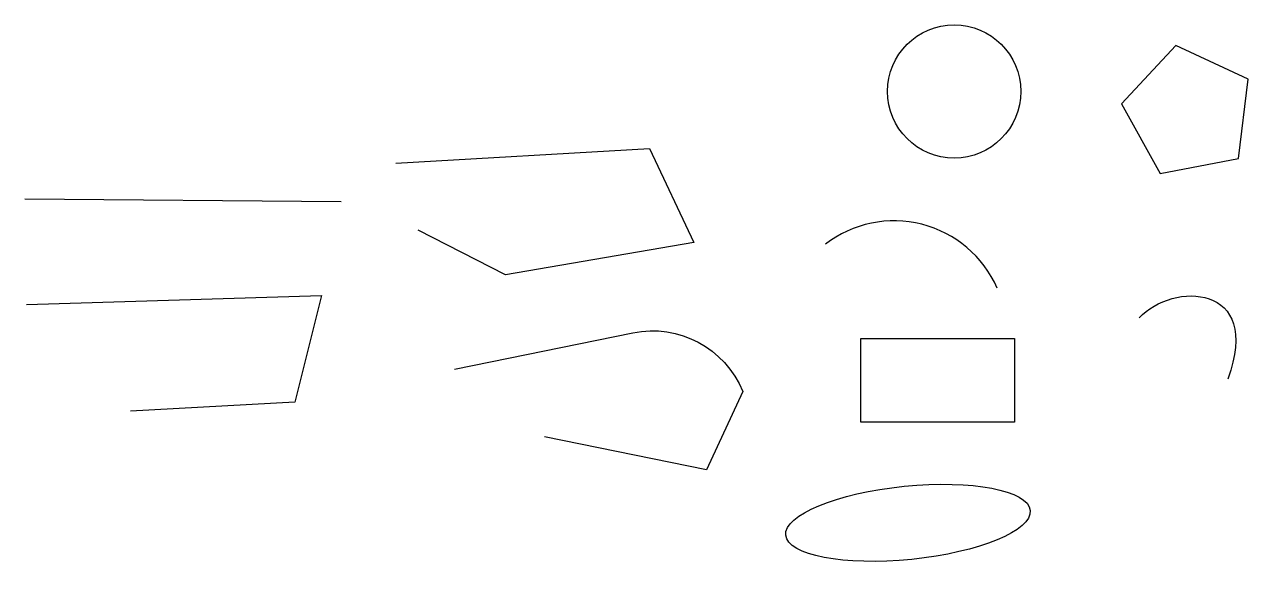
# Model space of a CAD drawing. Header units: millimetres. Extents: x 1241 to 4751, y 1606 to 3139.
import ezdxf

# ---------------------------------------------------------------- set-up
doc = ezdxf.new("R2010")
doc.units = ezdxf.units.MM
for name, color, linetype in [('图层1', 1, 'Continuous'), ('图层2', 2, 'Continuous'), ('图层3', 3, 'Continuous')]:
    doc.layers.add(name, color=color, linetype=linetype)

msp = doc.modelspace()

# ---------------------------------------------------------------- linework, layer by layer
msp.add_line((1240.7, 2646.2), (2137.7, 2639.2))
msp.add_lwpolyline([(1245.4, 2346.6), (2081.5, 2372.4), (2006.5, 2070.4), (1540.5, 2044.7)])
at = {"layer": '图层1'}
msp.add_lwpolyline([(2292.2, 2746.9), (3011.2, 2789), (3137.6, 2522.2), (2603.7, 2430.9), (2355.5, 2557.3)], dxfattribs=at)
msp.add_lwpolyline([(2458.5, 2164.1), (2964.3, 2267, -0.35994), (3275.8, 2100.9), (3172.8, 1878.5), (2713.8, 1972.1)], format="xyb", dxfattribs=at)
at = {"layer": '图层2'}
msp.add_lwpolyline([(3610.7, 2250.7), (4046.3, 2250.7), (4046.3, 2014.2), (3610.7, 2014.2)], close=True, dxfattribs=at)
msp.add_circle((3875.3, 2950.5), 188.8, dxfattribs=at)
msp.add_arc((3705, 2264.9), 319.1, 23.7579, 127.665, dxfattribs=at)
msp.add_ellipse((3744.2, 1728.7), major_axis=(346.6, 35.1), ratio=0.298558, dxfattribs=at)
at = {"layer": '图层3'}
msp.add_lwpolyline([(4680.9, 2760.9), (4708.5, 2985.1), (4503.8, 3080.7), (4349.7, 2915.5), (4459.2, 2717.9)], close=True, dxfattribs=at)
msp.add_open_spline([(4399.9, 2309.2), (4493.6, 2412.2), (4751.2, 2407.5), (4650.5, 2136)], degree=3, dxfattribs=at)

doc.saveas('drawing.dxf')
